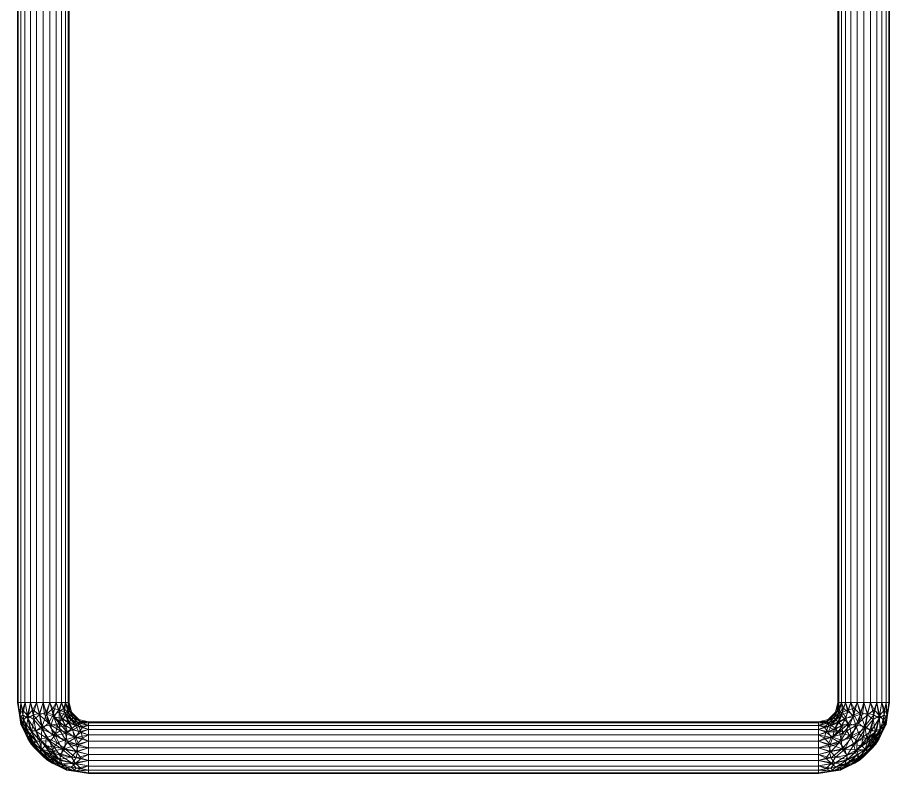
# Model space of a CAD drawing. Header units: inches. Extents: x -3326 to -59, y 8 to 1043.
# Drawn here: x -3070.43 to -3021.83, y 132.3 to 174.42 of the extents above; entities that cross this region are included whole.
import ezdxf

# ---------------------------------------------------------------- set-up
doc = ezdxf.new("R2010")
doc.units = ezdxf.units.IN
doc.header["$MEASUREMENT"] = 0
doc.layers.add('F-SPRN', color=10, linetype='Continuous', lineweight=9)
doc.layers.add('P-PIPE', color=10, linetype='Continuous', lineweight=9)

# ---------------------------------------------------------------- blocks, each defined once
blk = doc.blocks.new('Elbow - Welded - Generic - Standard-1127339-05 - Fourth Level')
at = {"layer": 'P-PIPE'}
mesh = blk.add_polyface(dxfattribs=at)
corners = [(-1.437, 2.52), (-1.582, 1.978), (-1.978, 1.582), (-2.52, 1.437), (-2.52, 1.388, 0.372), (-2.52, 1.244, 0.719), (-2.52, 1.016, 1.016), (-2.52, 0.719, 1.244), (-2.52, 0.372, 1.388), (-2.52, 0, 1.437), (-2.52, -0.372, 1.388), (-2.52, -0.719, 1.244), (-2.52, -1.016, 1.016), (-2.52, -1.244, 0.719), (-2.52, -1.388, 0.372), (-2.52, -1.437), (-1.297, -1.243), (-0.194, -0.681), (0.681, 0.194), (1.243, 1.297), (1.437, 2.52), (1.388, 2.52, 0.372), (1.244, 2.52, 0.719), (1.016, 2.52, 1.016), (0.719, 2.52, 1.244), (0.372, 2.52, 1.388), (0, 2.52, 1.437), (-0.372, 2.52, 1.388), (-0.719, 2.52, 1.244), (-1.016, 2.52, 1.016), (-1.244, 2.52, 0.719), (-1.388, 2.52, 0.372), (-0.124, 0.124, 1.145), (-0.941, 0.941, 1.408), (-1.055, -0.959, 0.7), (-1.443, 1.443, 1.035), (0.959, 1.055, 0.7), (0.064, 1.205, 1.386), (-1.205, -0.064, 1.386), (-1.676, 1.676, 0.552), (-0.585, 1.717, 1.373), (-1.717, 0.585, 1.373), (-1.621, -0.853, 1.06), (0.853, 1.621, 1.06), (-1.704, -1.281, 0.44), (1.281, 1.704, 0.44), (-1.181, 1.979, 0.952), (-1.979, 1.181, 0.952), (-0.175, 1.879, 1.434), (-1.879, 0.175, 1.434), (-1.832, -0.563, 1.287), (-0.931, -0.418, 1.18), (0.563, 1.832, 1.287), (0.418, 0.931, 1.18), (-1.835, -1.132, 0.797), (1.132, 1.835, 0.797), (-0.997, 1.643, 1.218), (-1.643, 0.997, 1.218), (0.186, -0.186, 0.597), (0.208, 1.901, 1.41), (-1.901, -0.208, 1.41), (-0.434, 1.242, 1.435), (-0.698, 0.527, 1.426), (-1.813, -1.325), (1.325, 1.813), (-1.738, 1.738, 0.259), (-2.05, 1.479, 0.408), (-1.479, 2.05, 0.408), (-1.941, 1.39, 0.707), (-1.39, 1.941, 0.707), (-1.266, 0.429, 1.435), (0.426, 0.379, 0.898), (-0.379, -0.426, 0.898), (-1.585, 1.569, 0.81), (-0.745, -0.962), (-0.531, -0.842, 0.379), (0.962, 0.745), (0.842, 0.531, 0.379), (0.006, -0.482, 0.309), (0.244, -0.244), (0.474, -0.016, 0.305), (-0.245, -0.569, 0.577), (0.567, 0.236, 0.569), (-1.078, -1.129, 0.308), (1.129, 1.078, 0.308), (-0.551, 0.161, 1.327), (-0.035, 0.615, 1.301), (-0.866, 2.121, 1.181), (-2.121, 0.866, 1.181), (-0.269, 0.779, 1.4), (-0.527, 2.181, 1.348), (-2.181, 0.527, 1.348), (-0.877, 1.348, 1.346), (-1.239, 1.239, 1.25), (-1.346, 0.88, 1.346), (0.252, 0.466, 1.096), (0.718, 0.974, 0.962), (0.078, -0.078, 0.857), (-0.466, -0.252, 1.096), (-0.974, -0.713, 0.967)]
mesh.append_faces([[corners[k] for k in face] for face in [(16, 44, 63), (14, 44, 13), (13, 54, 12), (26, 59, 25), (31, 69, 30), (2, 65, 1), (1, 67, 0), (30, 46, 29), (11, 50, 10), (17, 75, 74), (64, 45, 19), (76, 77, 18), (19, 84, 76)]], dxfattribs={"vtx0": -1, "vtx1": -1})
mesh.append_faces([[corners[k] for k in face] for face in [(44, 54, 13), (80, 78, 79), (14, 63, 44), (49, 41, 91), (92, 40, 56), (53, 95, 96), (42, 50, 11), (61, 33, 62), (34, 44, 83), (38, 50, 51), (41, 49, 70), (69, 73, 46), (47, 68, 5), (95, 71, 96), (39, 66, 68), (46, 56, 87), (35, 47, 57), (39, 65, 66), (24, 52, 43), (89, 85, 86), (55, 36, 45), (54, 34, 42), (27, 90, 48), (45, 64, 21), (76, 84, 77), (55, 45, 22), (56, 46, 35), (94, 92, 93), (41, 57, 88), (1, 65, 67), (43, 52, 53), (31, 67, 69), (97, 58, 82), (77, 84, 36), (68, 73, 39), (40, 61, 48), (40, 92, 61), (59, 48, 37), (60, 49, 9), (38, 62, 70), (51, 50, 42), (60, 50, 38), (99, 72, 98), (51, 98, 85), (59, 52, 25), (53, 52, 37), (86, 53, 37), (32, 98, 97), (34, 54, 44), (42, 12, 54), (23, 43, 55), (36, 55, 43), (35, 57, 93), (40, 90, 87), (47, 6, 88), (94, 33, 92), (82, 36, 71), (51, 99, 98), (48, 59, 26), (52, 59, 37), (50, 60, 10), (49, 60, 38), (33, 94, 70), (37, 48, 61), (85, 62, 38), (61, 62, 89), (67, 65, 39), (2, 66, 65), (67, 39, 69), (68, 66, 4), (73, 47, 35), (69, 39, 73), (30, 69, 46), (38, 70, 49), (33, 70, 62), (82, 58, 80), (43, 96, 36), (99, 51, 42), (81, 34, 75), (47, 73, 68), (73, 35, 46), (74, 75, 83), (17, 78, 75), (75, 78, 81), (45, 84, 19), (18, 77, 80), (80, 58, 78), (81, 78, 58), (77, 82, 80), (97, 81, 58), (34, 81, 72), (36, 82, 77), (97, 82, 71), (34, 83, 75), (16, 83, 44), (36, 84, 45), (51, 85, 38), (86, 85, 32), (86, 32, 95), (89, 86, 37), (46, 87, 29), (40, 87, 56), (88, 7, 91), (47, 88, 57), (61, 89, 37), (85, 89, 62), (87, 90, 28), (48, 90, 40), (49, 91, 8), (88, 91, 41), (93, 92, 56), (61, 92, 33), (35, 93, 56), (93, 57, 94), (57, 41, 94), (70, 94, 41), (86, 95, 53), (97, 95, 32), (53, 96, 43), (71, 36, 96), (97, 71, 95), (81, 97, 72), (97, 98, 72), (85, 98, 32), (42, 34, 99), (34, 72, 99)]], dxfattribs={"vtx0": -1, "vtx1": -1, "vtx2": -1})
mesh.append_faces([[corners[k] for k in face] for face in [(42, 11, 12), (83, 16, 74), (47, 5, 6), (60, 9, 10), (43, 23, 24), (45, 21, 22), (52, 24, 25), (87, 28, 29), (90, 27, 28), (68, 4, 5), (67, 31, 0), (78, 17, 79)]], dxfattribs={"vtx0": -1, "vtx2": -1})
mesh.append_faces([[corners[k] for k in face] for face in [(7, 8, 91), (3, 4, 66), (6, 7, 88), (2, 3, 66), (26, 27, 48), (22, 23, 55), (8, 9, 49), (79, 18, 80)]], dxfattribs={"vtx1": -1, "vtx2": -1})
mesh.append_faces([[corners[k] for k in face] for face in [(14, 15, 63), (64, 20, 21)]], dxfattribs={"vtx2": -1})
mesh = blk.add_polyface(dxfattribs=at)
corners = [(1.437, 2.52), (1.243, 1.297), (0.681, 0.194), (-0.194, -0.681), (-1.297, -1.243), (-2.52, -1.437), (-2.52, -1.388, -0.372), (-2.52, -1.244, -0.719), (-2.52, -1.016, -1.016), (-2.52, -0.719, -1.244), (-2.52, -0.372, -1.388), (-2.52, 0, -1.437), (-2.52, 0.372, -1.388), (-2.52, 0.719, -1.244), (-2.52, 1.016, -1.016), (-2.52, 1.244, -0.719), (-2.52, 1.388, -0.372), (-2.52, 1.437), (-1.978, 1.582), (-1.582, 1.978), (-1.437, 2.52), (-1.388, 2.52, -0.372), (-1.244, 2.52, -0.719), (-1.016, 2.52, -1.016), (-0.719, 2.52, -1.244), (-0.372, 2.52, -1.388), (0, 2.52, -1.437), (0.372, 2.52, -1.388), (0.719, 2.52, -1.244), (1.016, 2.52, -1.016), (1.244, 2.52, -0.719), (1.388, 2.52, -0.372), (-0.375, 0.375, -1.342), (-1.211, 1.211, -1.272), (0.655, 0.894, -0.984), (-0.894, -0.655, -0.984), (-1.661, 1.661, -0.601), (-1.361, 0.29, -1.437), (-0.29, 1.361, -1.437), (0.527, 1.569, -1.27), (1.091, 1.558, -0.764), (-1.569, -0.527, -1.27), (-1.558, -1.091, -0.764), (-1.24, 1.8, -0.979), (-1.8, 1.24, -0.979), (-1.825, 0.562, -1.367), (-0.562, 1.825, -1.367), (0.83, 0.598, -0.514), (0.11, -0.11, -0.793), (-0.598, -0.83, -0.514), (0.877, 1.804, -1.077), (0.202, 1.84, -1.408), (0.083, 1.05, -1.358), (1.299, 1.822, -0.457), (-1.804, -0.877, -1.077), (-1.84, -0.202, -1.408), (-1.05, -0.083, -1.358), (-1.822, -1.299, -0.457), (-1.734, 1.734, -0.287), (-1.98, 0.884, -1.195), (-0.884, 1.98, -1.195), (0.167, 0.53, -1.178), (-0.392, -0.123, -1.141), (-1.471, 2.039, -0.447), (-2.039, 1.471, -0.447), (-1.382, 1.93, -0.73), (-1.93, 1.382, -0.73), (-1.813, -1.325), (1.325, 1.813), (-1.983, 0.166, -1.433), (-0.166, 1.983, -1.433), (-1.183, 0.772, -1.401), (-0.688, 0.667, -1.434), (-0.788, 1.248, -1.388), (1.122, 1.179, -0.461), (0.962, 0.745), (-1.179, -1.122, -0.461), (-0.745, -0.962), (0.374, -0.101, -0.385), (0.857, 0.493, -0.232), (-0.493, -0.857, -0.232), (-0.082, -0.528, -0.39), (-0.253, -0.513, -0.679), (-0.333, -0.356, -0.933), (-0.71, -0.75, -0.764), (0.576, 2.117, -1.305), (1.151, 2.11, -0.829), (-2.117, -0.576, -1.305), (-2.11, -1.151, -0.829), (-1.139, 2.207, -0.92), (-2.207, 1.139, -0.92), (-1.548, 1.548, -0.867), (-1.385, 1.405, -1.096), (-1.592, 1.084, -1.187), (-1.452, 0.888, -1.319), (-1.071, 1.589, -1.195), (0.893, 0.985, -0.756), (0.576, 0.437, -0.773), (0.361, 0.426, -0.99), (0.361, 1.032, -1.242), (-0.957, -0.405, -1.196), (0.244, -0.244)]
mesh.append_faces([[corners[k] for k in face] for face in [(12, 69, 11), (18, 64, 17), (7, 57, 6), (16, 64, 15), (26, 70, 25), (25, 46, 24), (27, 51, 26), (77, 80, 3), (22, 63, 21), (67, 57, 4), (2, 79, 75), (4, 76, 77)]], dxfattribs={"vtx0": -1, "vtx1": -1})
mesh.append_faces([[corners[k] for k in face] for face in [(15, 64, 66), (100, 56, 62), (57, 42, 76), (45, 37, 69), (91, 36, 65), (64, 18, 58), (50, 39, 85), (81, 82, 78), (37, 45, 71), (45, 13, 59), (57, 7, 88), (57, 67, 6), (48, 97, 78), (59, 93, 94), (87, 54, 9), (61, 52, 99), (60, 24, 46), (35, 42, 54), (40, 53, 74), (42, 35, 84), (22, 89, 65), (63, 65, 36), (51, 27, 85), (32, 52, 61), (25, 70, 46), (34, 96, 97), (34, 50, 96), (52, 38, 51), (55, 41, 87), (40, 86, 53), (41, 55, 56), (93, 33, 94), (92, 44, 91), (34, 39, 50), (72, 37, 71), (33, 73, 71), (58, 63, 36), (33, 92, 95), (79, 78, 47), (61, 62, 32), (82, 48, 78), (86, 50, 29), (50, 40, 96), (52, 51, 39), (70, 51, 38), (99, 34, 61), (52, 32, 72), (53, 31, 68), (74, 47, 96), (35, 54, 41), (88, 54, 42), (69, 55, 11), (37, 72, 56), (37, 56, 55), (56, 32, 62), (42, 84, 76), (64, 58, 36), (90, 59, 14), (44, 92, 93), (46, 73, 95), (89, 60, 43), (98, 34, 97), (82, 83, 48), (62, 61, 98), (62, 35, 100), (19, 63, 58), (64, 36, 66), (22, 65, 63), (91, 65, 43), (91, 66, 36), (66, 44, 90), (45, 69, 12), (55, 69, 37), (51, 70, 26), (46, 70, 38), (95, 73, 33), (72, 32, 56), (73, 72, 71), (52, 72, 38), (46, 38, 73), (72, 73, 38), (53, 1, 74), (79, 74, 75), (80, 76, 49), (4, 57, 76), (3, 80, 81), (78, 79, 2), (74, 79, 47), (76, 80, 77), (81, 80, 49), (81, 49, 82), (78, 101, 81), (49, 84, 82), (48, 83, 62), (84, 83, 82), (35, 62, 83), (84, 49, 76), (83, 84, 35), (50, 85, 28), (51, 85, 39), (53, 86, 30), (50, 86, 40), (55, 87, 10), (54, 87, 41), (54, 88, 8), (57, 88, 42), (60, 89, 23), (65, 89, 43), (66, 90, 15), (59, 90, 44), (92, 91, 43), (66, 91, 44), (95, 43, 60), (92, 33, 93), (33, 71, 94), (44, 93, 59), (71, 45, 94), (59, 94, 45), (43, 95, 92), (95, 60, 46), (74, 96, 40), (97, 96, 47), (78, 97, 47), (34, 98, 61), (97, 48, 98), (62, 98, 48), (52, 39, 99), (34, 99, 39), (35, 41, 100), (56, 100, 41)]], dxfattribs={"vtx0": -1, "vtx1": -1, "vtx2": -1})
mesh.append_faces([[corners[k] for k in face] for face in [(90, 14, 15), (54, 8, 9), (88, 7, 8), (87, 9, 10), (74, 1, 75), (55, 10, 11), (45, 12, 13), (53, 68, 1), (53, 30, 31), (64, 16, 17), (81, 101, 3), (78, 2, 101)]], dxfattribs={"vtx0": -1, "vtx2": -1})
mesh.append_faces([[corners[k] for k in face] for face in [(22, 23, 89), (18, 19, 58), (20, 21, 63), (29, 30, 86), (28, 29, 50), (23, 24, 60), (27, 28, 85), (13, 14, 59), (19, 20, 63)]], dxfattribs={"vtx1": -1, "vtx2": -1})
mesh.append_faces([[corners[k] for k in face] for face in [(31, 0, 68), (67, 5, 6)]], dxfattribs={"vtx2": -1})
mesh = blk.add_polyface(dxfattribs=at)
corners = [(1.437, 2.52), (1.388, 2.52, -0.372), (1.244, 2.52, -0.719), (1.016, 2.52, -1.016), (0.719, 2.52, -1.244), (0.372, 2.52, -1.388), (0, 2.52, -1.437), (-0.372, 2.52, -1.388), (-0.719, 2.52, -1.244), (-1.016, 2.52, -1.016), (-1.244, 2.52, -0.719), (-1.388, 2.52, -0.372), (-1.437, 2.52), (-1.388, 2.52, 0.372), (-1.244, 2.52, 0.719), (-1.016, 2.52, 1.016), (-0.719, 2.52, 1.244), (-0.372, 2.52, 1.388), (0, 2.52, 1.437), (0.372, 2.52, 1.388), (0.719, 2.52, 1.244), (1.016, 2.52, 1.016), (1.244, 2.52, 0.719), (1.388, 2.52, 0.372)]
mesh.append_faces([[corners[k] for k in face] for face in [(15, 12, 13, 14)]], dxfattribs={"vtx0": -1})
mesh.append_faces([[corners[k] for k in face] for face in [(6, 9, 2, 5)]], dxfattribs={"vtx0": -1, "vtx1": -1, "vtx2": -1})
mesh.append_faces([[corners[k] for k in face] for face in [(12, 17, 22, 1)]], dxfattribs={"vtx0": -1, "vtx1": -1, "vtx2": -1, "vtx3": -1})
mesh.append_faces([[corners[k] for k in face] for face in [(9, 12, 1, 2)]], dxfattribs={"vtx0": -1, "vtx1": -1, "vtx3": -1})
mesh.append_faces([[corners[k] for k in face] for face in [(0, 1, 22, 23), (19, 20, 17, 18)]], dxfattribs={"vtx1": -1})
mesh.append_faces([[corners[k] for k in face] for face in [(15, 16, 17, 12), (20, 21, 22, 17)]], dxfattribs={"vtx2": -1, "vtx3": -1})
mesh.append_faces([[corners[k] for k in face] for face in [(6, 7, 8, 9), (9, 10, 11, 12), (2, 3, 4, 5)]], dxfattribs={"vtx3": -1})
mesh = blk.add_polyface(dxfattribs=at)
corners = [(-2.52, -1.437), (-2.52, -1.388, 0.372), (-2.52, -1.244, 0.719), (-2.52, -1.016, 1.016), (-2.52, -0.719, 1.244), (-2.52, -0.372, 1.388), (-2.52, 0, 1.437), (-2.52, 0.372, 1.388), (-2.52, 0.719, 1.244), (-2.52, 1.016, 1.016), (-2.52, 1.244, 0.719), (-2.52, 1.388, 0.372), (-2.52, 1.437), (-2.52, 1.388, -0.372), (-2.52, 1.244, -0.719), (-2.52, 1.016, -1.016), (-2.52, 0.719, -1.244), (-2.52, 0.372, -1.388), (-2.52, 0, -1.437), (-2.52, -0.372, -1.388), (-2.52, -0.719, -1.244), (-2.52, -1.016, -1.016), (-2.52, -1.244, -0.719), (-2.52, -1.388, -0.372)]
mesh.append_faces([[corners[k] for k in face] for face in [(2, 0, 1)]], dxfattribs={"vtx0": -1})
mesh.append_faces([[corners[k] for k in face] for face in [(19, 22, 18)]], dxfattribs={"vtx0": -1, "vtx1": -1})
mesh.append_faces([[corners[k] for k in face] for face in [(15, 18, 22, 4)]], dxfattribs={"vtx0": -1, "vtx1": -1, "vtx2": -1, "vtx3": -1})
mesh.append_faces([[corners[k] for k in face] for face in [(7, 15, 4, 5)]], dxfattribs={"vtx0": -1, "vtx1": -1, "vtx3": -1})
mesh.append_faces([[corners[k] for k in face] for face in [(7, 12, 13)]], dxfattribs={"vtx0": -1, "vtx2": -1})
mesh.append_faces([[corners[k] for k in face] for face in [(2, 22, 23, 0)]], dxfattribs={"vtx0": -1, "vtx3": -1})
mesh.append_faces([[corners[k] for k in face] for face in [(10, 11, 9), (6, 7, 5)]], dxfattribs={"vtx1": -1})
mesh.append_faces([[corners[k] for k in face] for face in [(11, 12, 7, 9)]], dxfattribs={"vtx1": -1, "vtx2": -1, "vtx3": -1})
mesh.append_faces([[corners[k] for k in face] for face in [(16, 17, 18, 15), (20, 21, 22, 19), (7, 8, 9)]], dxfattribs={"vtx2": -1})
mesh.append_faces([[corners[k] for k in face] for face in [(13, 14, 15, 7), (2, 3, 4, 22)]], dxfattribs={"vtx2": -1, "vtx3": -1})

msp = doc.modelspace()

# ---------------------------------------------------------------- linework, layer by layer
at = {"layer": 'F-SPRN', "color": 1}
for p, q in [((-3023.264, 269.48, 964), (-3023.264, 136.255, 964)), ((-3023.264, 269.48, 964), (-3023.264, 136.255, 964)), ((-3068.997, 215.217, 964), (-3068.997, 136.255, 964)), ((-3068.997, 215.217, 964), (-3068.997, 136.255, 964)), ((-3025.784, 133.735, 964), (-3066.478, 133.735, 964)), ((-3025.784, 133.735, 964), (-3066.478, 133.735, 964))]:
    msp.add_line(p, q, dxfattribs=at)
for centre, start, end in [((-3066.478, 136.255, 964), 180, 270), ((-3025.784, 136.255, 964), 270, 0)]:
    msp.add_arc(centre, 2.52, start, end, dxfattribs=at)

# ---------------------------------------------------------------- block references
at = {"layer": 'F-SPRN', "color": 1, "rotation": 270}
msp.add_blockref('Elbow - Welded - Generic - Standard-1127339-05 - Fourth Level', (-3068.997, 133.735, 964), dxfattribs=at)
at = {"layer": 'F-SPRN', "color": 1}
msp.add_blockref('Elbow - Welded - Generic - Standard-1127339-05 - Fourth Level', (-3023.264, 133.735, 964), dxfattribs=at)

# ---------------------------------------------------------------- meshes
mesh = msp.add_polyface(dxfattribs=at)
corners = [(-3023.264, 269.48, 965.437), (-3023.636, 269.48, 965.389), (-3023.983, 269.48, 965.245), (-3024.281, 269.48, 965.016), (-3024.509, 269.48, 964.719), (-3024.653, 269.48, 964.372), (-3024.702, 269.48, 964), (-3024.702, 136.255, 964), (-3024.653, 136.255, 964.372), (-3024.509, 136.255, 964.719), (-3024.281, 136.255, 965.016), (-3023.983, 136.255, 965.245), (-3023.636, 136.255, 965.389), (-3023.264, 136.255, 965.437)]
mesh.append_faces([[corners[k] for k in face] for face in [(8, 9, 4, 5), (3, 4, 9, 10), (11, 12, 1, 2), (2, 3, 10, 11)]], dxfattribs={"vtx1": -1, "vtx3": -1, "color": 1})
mesh.append_faces([[corners[k] for k in face] for face in [(6, 7, 8, 5)]], dxfattribs={"vtx2": -1, "color": 1})
mesh.append_faces([[corners[k] for k in face] for face in [(12, 13, 0, 1)]], dxfattribs={"vtx3": -1, "color": 1})
mesh = msp.add_polyface(dxfattribs=at)
corners = [(-3024.702, 269.48, 964), (-3024.653, 269.48, 963.628), (-3024.509, 269.48, 963.281), (-3024.281, 269.48, 962.984), (-3023.983, 269.48, 962.755), (-3023.636, 269.48, 962.611), (-3023.264, 269.48, 962.562), (-3023.264, 136.255, 962.562), (-3023.636, 136.255, 962.611), (-3023.983, 136.255, 962.755), (-3024.281, 136.255, 962.984), (-3024.509, 136.255, 963.281), (-3024.653, 136.255, 963.628), (-3024.702, 136.255, 964)]
mesh.append_faces([[corners[k] for k in face] for face in [(7, 8, 5, 6)]], dxfattribs={"vtx1": -1, "color": 1})
mesh.append_faces([[corners[k] for k in face] for face in [(8, 9, 4, 5), (3, 4, 9, 10), (11, 12, 1, 2), (2, 3, 10, 11)]], dxfattribs={"vtx1": -1, "vtx3": -1, "color": 1})
mesh.append_faces([[corners[k] for k in face] for face in [(12, 13, 0, 1)]], dxfattribs={"vtx3": -1, "color": 1})
mesh = msp.add_polyface(dxfattribs=at)
corners = [(-3021.827, 269.48, 964), (-3021.876, 269.48, 964.372), (-3022.019, 269.48, 964.719), (-3022.248, 269.48, 965.016), (-3022.545, 269.48, 965.245), (-3022.892, 269.48, 965.389), (-3023.264, 269.48, 965.437), (-3023.264, 136.255, 965.437), (-3022.892, 136.255, 965.389), (-3022.545, 136.255, 965.245), (-3022.248, 136.255, 965.016), (-3022.019, 136.255, 964.719), (-3021.876, 136.255, 964.372), (-3021.827, 136.255, 964)]
mesh.append_faces([[corners[k] for k in face] for face in [(7, 8, 5, 6)]], dxfattribs={"vtx1": -1, "color": 1})
mesh.append_faces([[corners[k] for k in face] for face in [(8, 9, 4, 5), (3, 4, 9, 10), (11, 12, 1, 2), (2, 3, 10, 11)]], dxfattribs={"vtx1": -1, "vtx3": -1, "color": 1})
mesh.append_faces([[corners[k] for k in face] for face in [(12, 13, 0, 1)]], dxfattribs={"vtx3": -1, "color": 1})
mesh = msp.add_polyface(dxfattribs=at)
corners = [(-3023.264, 269.48, 962.562), (-3022.892, 269.48, 962.611), (-3022.545, 269.48, 962.755), (-3022.248, 269.48, 962.984), (-3022.019, 269.48, 963.281), (-3021.876, 269.48, 963.628), (-3021.827, 269.48, 964), (-3021.827, 136.255, 964), (-3021.876, 136.255, 963.628), (-3022.019, 136.255, 963.281), (-3022.248, 136.255, 962.984), (-3022.545, 136.255, 962.755), (-3022.892, 136.255, 962.611), (-3023.264, 136.255, 962.562)]
mesh.append_faces([[corners[k] for k in face] for face in [(7, 8, 5, 6)]], dxfattribs={"vtx1": -1, "color": 1})
mesh.append_faces([[corners[k] for k in face] for face in [(8, 9, 4, 5), (3, 4, 9, 10), (11, 12, 1, 2), (2, 3, 10, 11)]], dxfattribs={"vtx1": -1, "vtx3": -1, "color": 1})
mesh.append_faces([[corners[k] for k in face] for face in [(12, 13, 0, 1)]], dxfattribs={"vtx3": -1, "color": 1})
mesh = msp.add_polyface(dxfattribs=at)
corners = [(-3068.997, 215.217, 965.437), (-3069.369, 215.217, 965.389), (-3069.716, 215.217, 965.245), (-3070.014, 215.217, 965.016), (-3070.242, 215.217, 964.719), (-3070.386, 215.217, 964.372), (-3070.435, 215.217, 964), (-3070.435, 136.255, 964), (-3070.386, 136.255, 964.372), (-3070.242, 136.255, 964.719), (-3070.014, 136.255, 965.016), (-3069.716, 136.255, 965.245), (-3069.369, 136.255, 965.389), (-3068.997, 136.255, 965.437)]
mesh.append_faces([[corners[k] for k in face] for face in [(8, 9, 4, 5), (3, 4, 9, 10), (11, 12, 1, 2), (2, 3, 10, 11)]], dxfattribs={"vtx1": -1, "vtx3": -1, "color": 1})
mesh.append_faces([[corners[k] for k in face] for face in [(6, 7, 8, 5)]], dxfattribs={"vtx2": -1, "color": 1})
mesh.append_faces([[corners[k] for k in face] for face in [(12, 13, 0, 1)]], dxfattribs={"vtx3": -1, "color": 1})
mesh = msp.add_polyface(dxfattribs=at)
corners = [(-3070.435, 215.217, 964), (-3070.386, 215.217, 963.628), (-3070.242, 215.217, 963.281), (-3070.014, 215.217, 962.984), (-3069.716, 215.217, 962.755), (-3069.369, 215.217, 962.611), (-3068.997, 215.217, 962.562), (-3068.997, 136.255, 962.562), (-3069.369, 136.255, 962.611), (-3069.716, 136.255, 962.755), (-3070.014, 136.255, 962.984), (-3070.242, 136.255, 963.281), (-3070.386, 136.255, 963.628), (-3070.435, 136.255, 964)]
mesh.append_faces([[corners[k] for k in face] for face in [(5, 8, 9, 4)]], dxfattribs={"vtx0": -1, "vtx2": -1, "color": 1})
mesh.append_faces([[corners[k] for k in face] for face in [(3, 4, 9, 10), (11, 12, 1, 2), (2, 3, 10, 11)]], dxfattribs={"vtx1": -1, "vtx3": -1, "color": 1})
mesh.append_faces([[corners[k] for k in face] for face in [(5, 6, 7, 8), (12, 13, 0, 1)]], dxfattribs={"vtx3": -1, "color": 1})
mesh = msp.add_polyface(dxfattribs=at)
corners = [(-3067.56, 215.217, 964), (-3067.609, 215.217, 964.372), (-3067.752, 215.217, 964.719), (-3067.981, 215.217, 965.016), (-3068.278, 215.217, 965.245), (-3068.625, 215.217, 965.389), (-3068.997, 215.217, 965.437), (-3068.997, 136.255, 965.437), (-3068.625, 136.255, 965.389), (-3068.278, 136.255, 965.245), (-3067.981, 136.255, 965.016), (-3067.752, 136.255, 964.719), (-3067.609, 136.255, 964.372), (-3067.56, 136.255, 964)]
mesh.append_faces([[corners[k] for k in face] for face in [(7, 8, 5, 6)]], dxfattribs={"vtx1": -1, "color": 1})
mesh.append_faces([[corners[k] for k in face] for face in [(8, 9, 4, 5), (3, 4, 9, 10), (11, 12, 1, 2), (2, 3, 10, 11)]], dxfattribs={"vtx1": -1, "vtx3": -1, "color": 1})
mesh.append_faces([[corners[k] for k in face] for face in [(12, 13, 0, 1)]], dxfattribs={"vtx3": -1, "color": 1})
mesh = msp.add_polyface(dxfattribs=at)
corners = [(-3068.997, 215.217, 962.562), (-3068.625, 215.217, 962.611), (-3068.278, 215.217, 962.755), (-3067.981, 215.217, 962.984), (-3067.752, 215.217, 963.281), (-3067.609, 215.217, 963.628), (-3067.56, 215.217, 964), (-3067.56, 136.255, 964), (-3067.609, 136.255, 963.628), (-3067.752, 136.255, 963.281), (-3067.981, 136.255, 962.984), (-3068.278, 136.255, 962.755), (-3068.625, 136.255, 962.611), (-3068.997, 136.255, 962.562)]
mesh.append_faces([[corners[k] for k in face] for face in [(7, 8, 5, 6)]], dxfattribs={"vtx1": -1, "color": 1})
mesh.append_faces([[corners[k] for k in face] for face in [(8, 9, 4, 5), (3, 4, 9, 10), (11, 12, 1, 2), (2, 3, 10, 11)]], dxfattribs={"vtx1": -1, "vtx3": -1, "color": 1})
mesh.append_faces([[corners[k] for k in face] for face in [(12, 13, 0, 1)]], dxfattribs={"vtx3": -1, "color": 1})
mesh = msp.add_polyface(dxfattribs=at)
corners = [(-3070.435, 136.255, 964), (-3070.386, 136.255, 963.628), (-3070.242, 136.255, 963.281), (-3070.014, 136.255, 962.984), (-3069.716, 136.255, 962.755), (-3069.369, 136.255, 962.611), (-3068.997, 136.255, 962.562), (-3068.625, 136.255, 962.611), (-3068.278, 136.255, 962.755), (-3067.981, 136.255, 962.984), (-3067.752, 136.255, 963.281), (-3067.609, 136.255, 963.628), (-3067.56, 136.255, 964), (-3067.609, 136.255, 964.372), (-3067.752, 136.255, 964.719), (-3067.981, 136.255, 965.016), (-3068.278, 136.255, 965.245), (-3068.625, 136.255, 965.389), (-3068.997, 136.255, 965.437), (-3069.369, 136.255, 965.389), (-3069.716, 136.255, 965.245), (-3070.014, 136.255, 965.016), (-3070.242, 136.255, 964.719), (-3070.386, 136.255, 964.372)]
mesh.append_faces([[corners[k] for k in face] for face in [(7, 5, 6), (12, 10, 11)]], dxfattribs={"vtx0": -1, "color": 1})
mesh.append_faces([[corners[k] for k in face] for face in [(5, 7, 3, 4)]], dxfattribs={"vtx0": -1, "vtx1": -1, "color": 1})
mesh.append_faces([[corners[k] for k in face] for face in [(3, 7, 10)]], dxfattribs={"vtx0": -1, "vtx1": -1, "vtx2": -1, "color": 1})
mesh.append_faces([[corners[k] for k in face] for face in [(3, 15, 21, 0), (12, 15, 3, 10)]], dxfattribs={"vtx0": -1, "vtx1": -1, "vtx2": -1, "vtx3": -1, "color": 1})
mesh.append_faces([[corners[k] for k in face] for face in [(23, 0, 21, 22)]], dxfattribs={"vtx1": -1, "color": 1})
mesh.append_faces([[corners[k] for k in face] for face in [(17, 18, 19), (13, 14, 15, 12), (1, 2, 3, 0), (8, 9, 10, 7)]], dxfattribs={"vtx2": -1, "color": 1})
mesh.append_faces([[corners[k] for k in face] for face in [(19, 20, 21, 15), (15, 16, 17, 19)]], dxfattribs={"vtx2": -1, "vtx3": -1, "color": 1})
mesh = msp.add_polyface(dxfattribs=at)
corners = [(-3024.702, 136.255, 964), (-3024.653, 136.255, 963.628), (-3024.509, 136.255, 963.281), (-3024.281, 136.255, 962.984), (-3023.983, 136.255, 962.755), (-3023.636, 136.255, 962.611), (-3023.264, 136.255, 962.562), (-3022.892, 136.255, 962.611), (-3022.545, 136.255, 962.755), (-3022.248, 136.255, 962.984), (-3022.019, 136.255, 963.281), (-3021.876, 136.255, 963.628), (-3021.827, 136.255, 964), (-3021.876, 136.255, 964.372), (-3022.019, 136.255, 964.719), (-3022.248, 136.255, 965.016), (-3022.545, 136.255, 965.245), (-3022.892, 136.255, 965.389), (-3023.264, 136.255, 965.437), (-3023.636, 136.255, 965.389), (-3023.983, 136.255, 965.245), (-3024.281, 136.255, 965.016), (-3024.509, 136.255, 964.719), (-3024.653, 136.255, 964.372)]
mesh.append_faces([[corners[k] for k in face] for face in [(7, 5, 6), (12, 10, 11)]], dxfattribs={"vtx0": -1, "color": 1})
mesh.append_faces([[corners[k] for k in face] for face in [(5, 7, 3, 4)]], dxfattribs={"vtx0": -1, "vtx1": -1, "color": 1})
mesh.append_faces([[corners[k] for k in face] for face in [(3, 7, 10)]], dxfattribs={"vtx0": -1, "vtx1": -1, "vtx2": -1, "color": 1})
mesh.append_faces([[corners[k] for k in face] for face in [(3, 15, 21, 0), (12, 15, 3, 10)]], dxfattribs={"vtx0": -1, "vtx1": -1, "vtx2": -1, "vtx3": -1, "color": 1})
mesh.append_faces([[corners[k] for k in face] for face in [(23, 0, 21, 22)]], dxfattribs={"vtx1": -1, "color": 1})
mesh.append_faces([[corners[k] for k in face] for face in [(17, 18, 19), (13, 14, 15, 12), (1, 2, 3, 0), (8, 9, 10, 7)]], dxfattribs={"vtx2": -1, "color": 1})
mesh.append_faces([[corners[k] for k in face] for face in [(19, 20, 21, 15), (15, 16, 17, 19)]], dxfattribs={"vtx2": -1, "vtx3": -1, "color": 1})
mesh = msp.add_polyface(dxfattribs=at)
corners = [(-3066.478, 135.172, 964), (-3066.478, 135.123, 963.628), (-3066.478, 134.98, 963.281), (-3066.478, 134.751, 962.984), (-3066.478, 134.454, 962.755), (-3066.478, 134.107, 962.611), (-3066.478, 133.735, 962.562), (-3066.478, 133.363, 962.611), (-3066.478, 133.016, 962.755), (-3066.478, 132.718, 962.984), (-3066.478, 132.49, 963.281), (-3066.478, 132.346, 963.628), (-3066.478, 132.297, 964), (-3066.478, 132.346, 964.372), (-3066.478, 132.49, 964.719), (-3066.478, 132.718, 965.016), (-3066.478, 133.016, 965.245), (-3066.478, 133.363, 965.389), (-3066.478, 133.735, 965.437), (-3066.478, 134.107, 965.389), (-3066.478, 134.454, 965.245), (-3066.478, 134.751, 965.016), (-3066.478, 134.98, 964.719), (-3066.478, 135.123, 964.372)]
mesh.append_faces([[corners[k] for k in face] for face in [(4, 2, 3), (0, 22, 23), (10, 7, 8, 9)]], dxfattribs={"vtx0": -1, "color": 1})
mesh.append_faces([[corners[k] for k in face] for face in [(7, 19, 5, 6)]], dxfattribs={"vtx0": -1, "vtx1": -1, "color": 1})
mesh.append_faces([[corners[k] for k in face] for face in [(5, 19, 2, 4), (2, 19, 22)]], dxfattribs={"vtx0": -1, "vtx1": -1, "vtx2": -1, "color": 1})
mesh.append_faces([[corners[k] for k in face] for face in [(17, 7, 10, 14)]], dxfattribs={"vtx0": -1, "vtx1": -1, "vtx2": -1, "vtx3": -1, "color": 1})
mesh.append_faces([[corners[k] for k in face] for face in [(16, 17, 14, 15), (13, 14, 12)]], dxfattribs={"vtx1": -1, "color": 1})
mesh.append_faces([[corners[k] for k in face] for face in [(20, 21, 22, 19)]], dxfattribs={"vtx2": -1, "color": 1})
mesh.append_faces([[corners[k] for k in face] for face in [(0, 1, 2, 22), (10, 11, 12, 14), (17, 18, 19, 7)]], dxfattribs={"vtx2": -1, "vtx3": -1, "color": 1})
mesh = msp.add_polyface(dxfattribs=at)
corners = [(-3025.784, 133.735, 965.437), (-3025.784, 134.107, 965.389), (-3025.784, 134.454, 965.245), (-3025.784, 134.751, 965.016), (-3025.784, 134.98, 964.719), (-3025.784, 135.123, 964.372), (-3025.784, 135.172, 964), (-3066.478, 135.172, 964), (-3066.478, 135.123, 964.372), (-3066.478, 134.98, 964.719), (-3066.478, 134.751, 965.016), (-3066.478, 134.454, 965.245), (-3066.478, 134.107, 965.389), (-3066.478, 133.735, 965.437)]
mesh.append_faces([[corners[k] for k in face] for face in [(8, 9, 4, 5), (3, 4, 9, 10), (11, 12, 1, 2), (2, 3, 10, 11)]], dxfattribs={"vtx1": -1, "vtx3": -1, "color": 1})
mesh.append_faces([[corners[k] for k in face] for face in [(6, 7, 8, 5)]], dxfattribs={"vtx2": -1, "color": 1})
mesh.append_faces([[corners[k] for k in face] for face in [(12, 13, 0, 1)]], dxfattribs={"vtx3": -1, "color": 1})
mesh = msp.add_polyface(dxfattribs=at)
corners = [(-3025.784, 135.172, 964), (-3025.784, 135.123, 963.628), (-3025.784, 134.98, 963.281), (-3025.784, 134.751, 962.984), (-3025.784, 134.454, 962.755), (-3025.784, 134.107, 962.611), (-3025.784, 133.735, 962.562), (-3066.478, 133.735, 962.562), (-3066.478, 134.107, 962.611), (-3066.478, 134.454, 962.755), (-3066.478, 134.751, 962.984), (-3066.478, 134.98, 963.281), (-3066.478, 135.123, 963.628), (-3066.478, 135.172, 964)]
mesh.append_faces([[corners[k] for k in face] for face in [(7, 8, 5, 6)]], dxfattribs={"vtx1": -1, "color": 1})
mesh.append_faces([[corners[k] for k in face] for face in [(8, 9, 4, 5), (3, 4, 9, 10), (11, 12, 1, 2), (2, 3, 10, 11)]], dxfattribs={"vtx1": -1, "vtx3": -1, "color": 1})
mesh.append_faces([[corners[k] for k in face] for face in [(12, 13, 0, 1)]], dxfattribs={"vtx3": -1, "color": 1})
mesh = msp.add_polyface(dxfattribs=at)
corners = [(-3025.784, 135.172, 964), (-3025.784, 135.123, 964.372), (-3025.784, 134.98, 964.719), (-3025.784, 134.751, 965.016), (-3025.784, 134.454, 965.245), (-3025.784, 134.107, 965.389), (-3025.784, 133.735, 965.437), (-3025.784, 133.363, 965.389), (-3025.784, 133.016, 965.245), (-3025.784, 132.718, 965.016), (-3025.784, 132.49, 964.719), (-3025.784, 132.346, 964.372), (-3025.784, 132.297, 964), (-3025.784, 132.346, 963.628), (-3025.784, 132.49, 963.281), (-3025.784, 132.718, 962.984), (-3025.784, 133.016, 962.755), (-3025.784, 133.363, 962.611), (-3025.784, 133.735, 962.562), (-3025.784, 134.107, 962.611), (-3025.784, 134.454, 962.755), (-3025.784, 134.751, 962.984), (-3025.784, 134.98, 963.281), (-3025.784, 135.123, 963.628)]
mesh.append_faces([[corners[k] for k in face] for face in [(10, 7, 8, 9), (12, 10, 11)]], dxfattribs={"vtx0": -1, "color": 1})
mesh.append_faces([[corners[k] for k in face] for face in [(2, 5, 22)]], dxfattribs={"vtx0": -1, "vtx1": -1, "vtx2": -1, "color": 1})
mesh.append_faces([[corners[k] for k in face] for face in [(19, 22, 5, 17), (14, 17, 7, 10)]], dxfattribs={"vtx0": -1, "vtx1": -1, "vtx2": -1, "vtx3": -1, "color": 1})
mesh.append_faces([[corners[k] for k in face] for face in [(23, 0, 22), (16, 17, 14, 15)]], dxfattribs={"vtx1": -1, "color": 1})
mesh.append_faces([[corners[k] for k in face] for face in [(20, 21, 22, 19), (17, 18, 19)]], dxfattribs={"vtx2": -1, "color": 1})
mesh.append_faces([[corners[k] for k in face] for face in [(0, 1, 2, 22), (12, 13, 14, 10), (5, 6, 7, 17)]], dxfattribs={"vtx2": -1, "vtx3": -1, "color": 1})
mesh.append_faces([[corners[k] for k in face] for face in [(2, 3, 4, 5)]], dxfattribs={"vtx3": -1, "color": 1})
mesh = msp.add_polyface(dxfattribs=at)
corners = [(-3025.784, 132.297, 964), (-3025.784, 132.346, 964.372), (-3025.784, 132.49, 964.719), (-3025.784, 132.718, 965.016), (-3025.784, 133.016, 965.245), (-3025.784, 133.363, 965.389), (-3025.784, 133.735, 965.437), (-3066.478, 133.735, 965.437), (-3066.478, 133.363, 965.389), (-3066.478, 133.016, 965.245), (-3066.478, 132.718, 965.016), (-3066.478, 132.49, 964.719), (-3066.478, 132.346, 964.372), (-3066.478, 132.297, 964)]
mesh.append_faces([[corners[k] for k in face] for face in [(7, 8, 5, 6)]], dxfattribs={"vtx1": -1, "color": 1})
mesh.append_faces([[corners[k] for k in face] for face in [(8, 9, 4, 5), (3, 4, 9, 10), (11, 12, 1, 2), (2, 3, 10, 11)]], dxfattribs={"vtx1": -1, "vtx3": -1, "color": 1})
mesh.append_faces([[corners[k] for k in face] for face in [(12, 13, 0, 1)]], dxfattribs={"vtx3": -1, "color": 1})
mesh = msp.add_polyface(dxfattribs=at)
corners = [(-3025.784, 133.735, 962.562), (-3025.784, 133.363, 962.611), (-3025.784, 133.016, 962.755), (-3025.784, 132.718, 962.984), (-3025.784, 132.49, 963.281), (-3025.784, 132.346, 963.628), (-3025.784, 132.297, 964), (-3066.478, 132.297, 964), (-3066.478, 132.346, 963.628), (-3066.478, 132.49, 963.281), (-3066.478, 132.718, 962.984), (-3066.478, 133.016, 962.755), (-3066.478, 133.363, 962.611), (-3066.478, 133.735, 962.562)]
mesh.append_faces([[corners[k] for k in face] for face in [(7, 8, 5, 6)]], dxfattribs={"vtx1": -1, "color": 1})
mesh.append_faces([[corners[k] for k in face] for face in [(8, 9, 4, 5), (3, 4, 9, 10), (11, 12, 1, 2), (2, 3, 10, 11)]], dxfattribs={"vtx1": -1, "vtx3": -1, "color": 1})
mesh.append_faces([[corners[k] for k in face] for face in [(12, 13, 0, 1)]], dxfattribs={"vtx3": -1, "color": 1})

doc.saveas('drawing.dxf')
